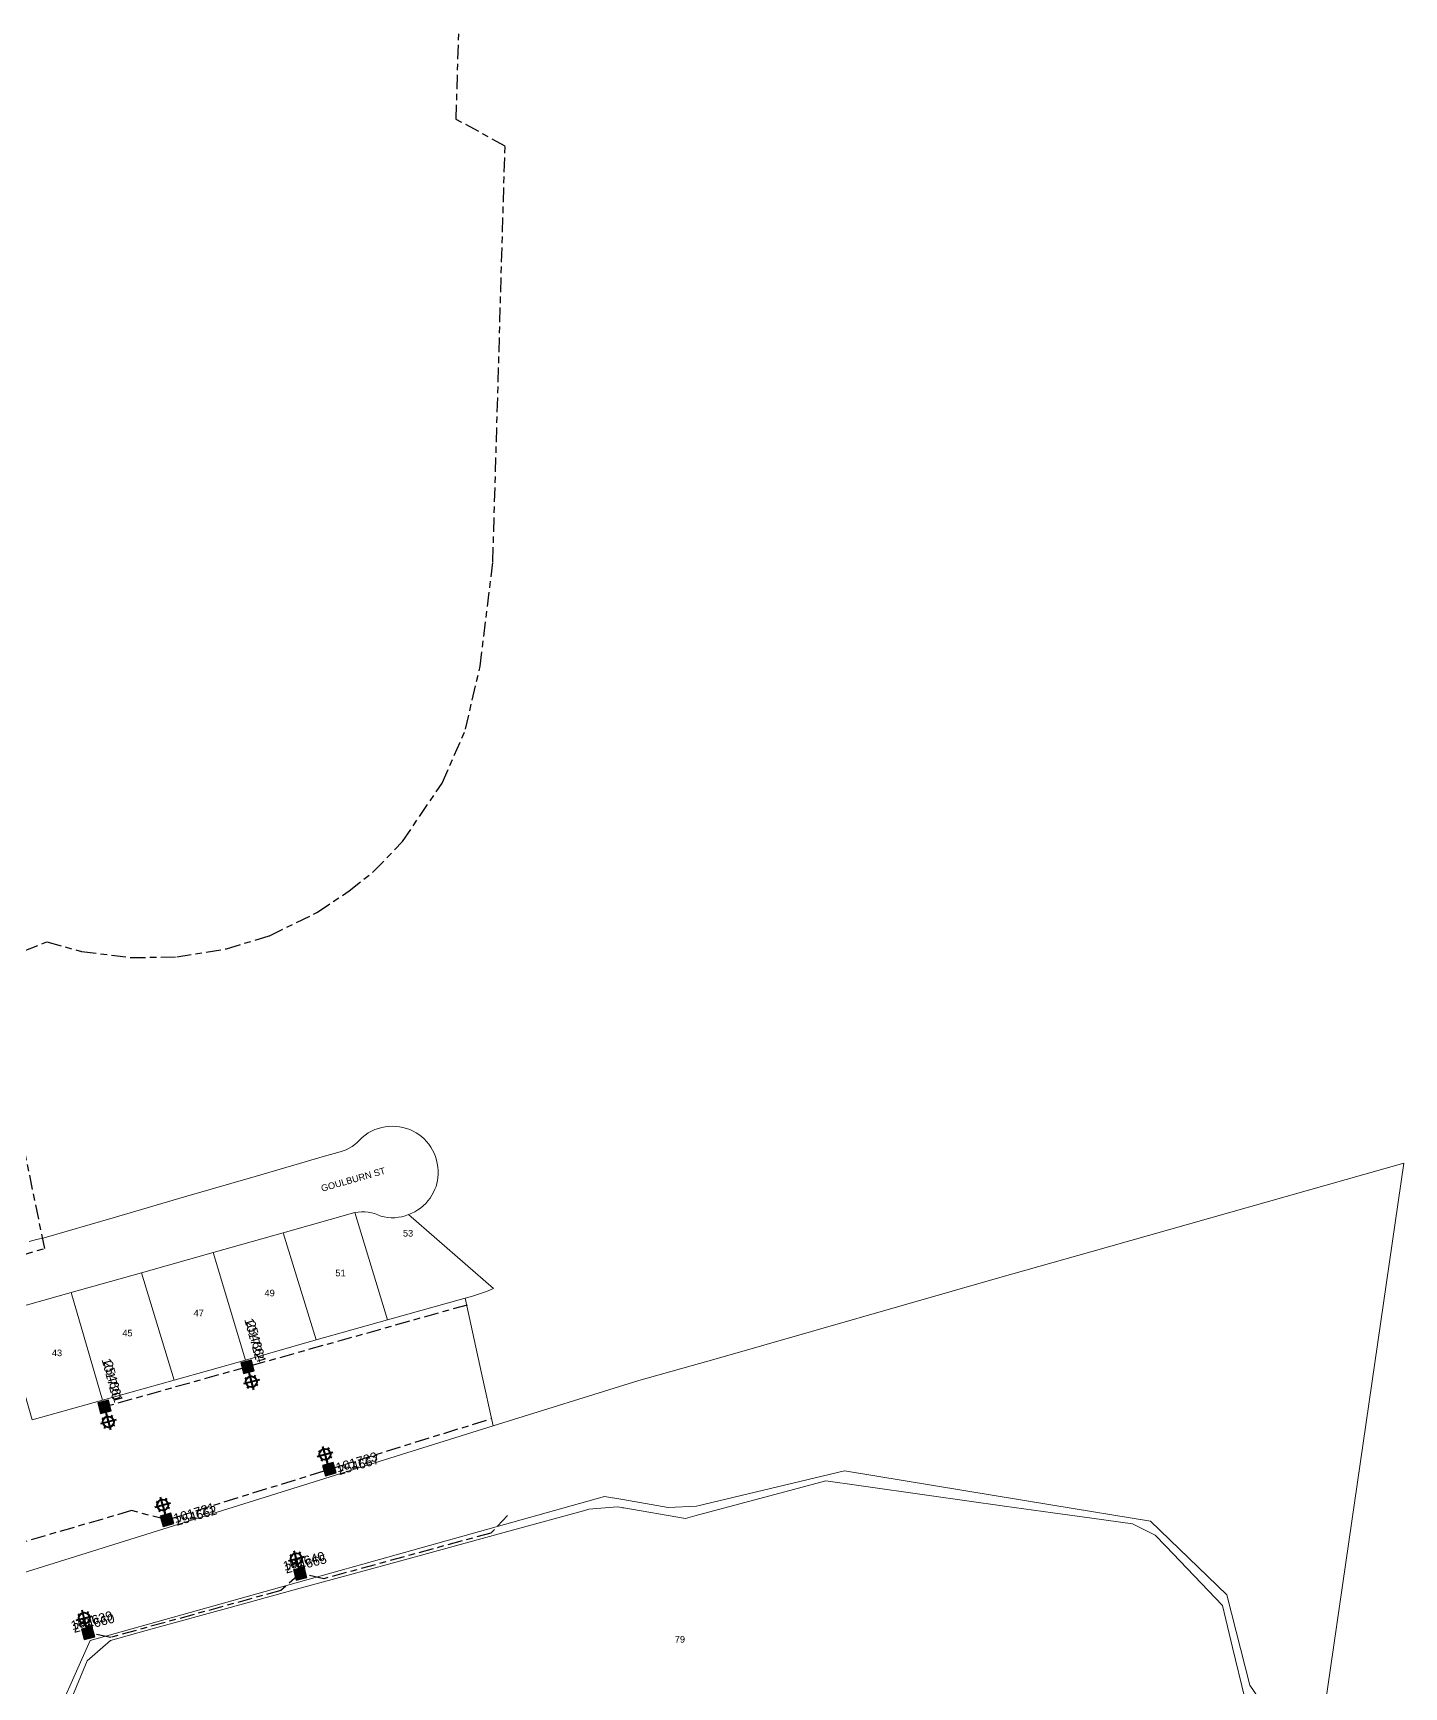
# Model space of a CAD drawing. Header units: metres. Extents: x 299140 to 300955, y 6226202 to 6227439.
# Drawn here: x 300579.9 to 300954.5, y 6226987.2 to 6227439.3 of the extents above; entities that cross this region are included whole.
import ezdxf
from ezdxf.enums import TextEntityAlignment as Align

# ---------------------------------------------------------------- set-up
doc = ezdxf.new("R2010")
doc.units = ezdxf.units.M
doc.linetypes.add('Cable Exist UG', pattern=[8.2, 4, -1.2, 1.8, -1.2])
doc.layers.get('0').update_dxf_attribs({"color": 6})
doc.layers.add('Cadastre Land Parcels_SP_EXT', color=9, linetype='Continuous', lineweight=5)
doc.layers.add('Cadastre Roads_SP_EXT', color=9, linetype='Continuous', lineweight=5)
for name, color, linetype in [('Equip_SP_SL_EXT', 7, 'Continuous'), ('Mains_HV_EXT', 7, 'Continuous'), ('Mains_SL_EXT', 7, 'Continuous'), ('SupportsUG_SP_LV_SL_EXT', 7, 'Continuous')]:
    doc.layers.add(name, color=color, linetype=linetype)
doc.styles.add('COLUMN_LABEL', font='arial.ttf')
doc.styles.add('iecARIAL', font='arial.ttf', dxfattribs={"height": 2})
doc.styles.add('POLE_LABEL', font='arial.ttf')
doc.styles.get("Standard").update_dxf_attribs({"font": 'arial.ttf'})

# ---------------------------------------------------------------- blocks, each defined once
blk = doc.blocks.new('COLUMN_EXT')
blk.add_hatch(color=256).paths.add_polyline_path([(-1.49, 1.48), (-1.49, -1.49), (1.48, -1.49), (1.48, 1.48)])
blk.add_lwpolyline([(-1.49, -1.49), (1.48, -1.49), (1.48, 1.48), (-1.49, 1.48)], close=True)
for tag, height, style, flags, p in [('STRUCTURE_PLANT_NUMBER', 0.2, 'POLE_LABEL', 9, (1.81, 0.03)), ('ASSET_NUM', 2.5, 'COLUMN_LABEL', 8, (2, 2)), ('STREET_CODE', 0.2, 'COLUMN_LABEL', 9, (1.81, -0.2))]:
    blk.add_attdef(tag, text='', height=height, dxfattribs=dict(style=style, flags=flags)).set_placement(p, align=Align.MIDDLE_LEFT)
at = {"flags": 1}
blk.add_attdef('Z', (1.81, -2.35), '', height=0.2, dxfattribs=at)
at = {"flags": 9}
for tag, p in [('COLUMN_TYPE', (1.81, -0.4)), ('OWNED_BY', (1.81, -0.6)), ('STATE', (1.81, -0.8)), ('USAGE', (1.81, -1)), ('STREETNAME', (1.81, -1.6)), ('SUBURB', (1.81, -1.8)), ('LEGEND', (1.81, -1.2)), ('LOCATION', (1.81, -1.4)), ('NOTES', (1.81, -2))]:
    blk.add_attdef(tag, text='', height=0.2, dxfattribs=at).set_placement(p, align=Align.MIDDLE_LEFT)
blk = doc.blocks.new('SL_LANTERN_EXT')
at = {"lineweight": 40}
for p, q in [((-1.46, 5.68), (-1.06, 5.28)), ((0, 1.97), (0, 6.47)), ((1.46, 5.68), (1.06, 5.28)), ((-2.25, 4.22), (2.25, 4.22)), ((-1.46, 2.76), (-1.06, 3.16)), ((0, 0), (0, 2.72)), ((1.46, 2.76), (1.06, 3.16))]:
    blk.add_line(p, q, dxfattribs=at)
blk.add_circle((0, 4.22), 1.5, dxfattribs=at)
at = {"style": 'iecARIAL', "flags": 8}
blk.add_attdef('ASSET_NUM', (1.5, 1.5), '', height=2.5, dxfattribs=at)
for tag, p, height, flags in [('OPERATING_VOLTAGE', (0.98, -1.65), 0.2, 9), ('ORIENTATION', (0.98, -1.85), 0.2, 9), ('OWNED_BY', (0.98, -2.05), 0.2, 9), ('STATE', (0.98, -2.25), 0.2, 9), ('CONSTRUCTED_VOLTAGE', (0.98, -0.65), 0.2, 9), ('CONTROL_TYPE', (0.98, -0.85), 0.2, 9), ('LANTERN_PURPOSE', (0.98, -1.05), 0.2, 9), ('LANTERN_TYPE', (0.98, -1.25), 0.2, 9), ('NO_PHASES', (0.98, -1.45), 0.2, 9), ('USAGE', (0.98, -2.45), 0.2, 9), ('CEXIST', (0.98, -2.65), 0.2, 9), ('CNEW', (0.98, -2.85), 0.2, 9), ('CNUMBER', (0.98, -3.05), 0.2, 9), ('CREMOVE', (0.98, -3.25), 0.2, 9), ('CREPLACE', (0.98, -3.45), 0.2, 9), ('LKINGHEIGHT', (0.98, -3.65), 0.2, 9), ('LBRACKET', (0.98, -3.85), 0.2, 9), ('LBRACKETVOCAB', (0.98, -4.05), 0.2, 9), ('LCATEGORY', (0.98, -4.25), 0.2, 9), ('LCHARGE1', (0.98, -4.45), 0.2, 9), ('LCHARGE1PERCENT', (0.98, -4.65), 0.2, 9), ('LNUMBER', (2.18, -3.25), 2.5, 8), ('LCHARGE2', (0.98, -4.85), 0.2, 9), ('LCHARGE2PERCENT', (0.98, -5.05), 0.2, 9), ('LCHARGE3', (0.98, -5.25), 0.2, 9), ('LCHARGE3PERCENT', (0.98, -5.45), 0.2, 9), ('LEXIST', (0.98, -5.65), 0.2, 9), ('LLAMP', (0.98, -5.85), 0.2, 9), ('LLAMPVOCAB', (0.98, -6.05), 0.2, 9), ('LMAST', (0.98, -6.25), 0.2, 9), ('LMASTVOCAB', (0.98, -6.45), 0.2, 9), ('LNEW', (0.98, -6.65), 0.2, 9), ('LANTNUMBER', (0.98, -6.85), 0.2, 9), ('LOUTREACH', (0.98, -7.25), 0.2, 9), ('LOUTREACHVOCAB', (0.98, -7.45), 0.2, 9), ('LRATECODE', (0.98, -7.65), 0.2, 9), ('LREMOVE', (0.98, -7.85), 0.2, 9), ('LREPLACE', (0.98, -8.05), 0.2, 9), ('LTYPE', (0.98, -8.25), 0.2, 9), ('LTYPEVOCAB', (0.98, -8.45), 0.2, 9), ('LEGEND', (0.98, -8.65), 0.2, 9), ('LOCATION', (0.98, -8.85), 0.2, 9), ('NOTES', (0.98, -9.05), 0.2, 9), ('STREETNAME', (0.98, -9.25), 0.2, 9), ('SUBURB', (0.98, -9.45), 0.2, 1)]:
    blk.add_attdef(tag, p, '', height=height, dxfattribs=dict(flags=flags))

msp = doc.modelspace()

# ---------------------------------------------------------------- linework, layer by layer
at = {"layer": 'Cadastre Land Parcels_SP_EXT', "linetype": 'Continuous'}
for points in [[(300918.24, 6226880.63), (300941.03, 6227037.52), (300954.55, 6227130.43), (300954.55, 6227130.43), (300868.98, 6227106.21), (300844.15, 6227099.12), (300766.6, 6227076.95), (300745.51, 6227071.02), (300705.67, 6227058.57), (300569.3, 6227015.97), (300449.63, 6226978.58)], [(300583.6, 6226973.1), (300595.51, 6226999.95), (300736.12, 6227039.32), (300741.12, 6227038.47), (300753.47, 6227036.32), (300761.22, 6227036.65), (300801.71, 6227046.34), (300858.63, 6227036.93), (300885.31, 6227032.5), (300906.18, 6227012.4), (300912.42, 6226987.69), (300928.02, 6226964.91)], [(300911.04, 6226984.19), (300907.73, 6226997.97), (300904.95, 6227009.5), (300889.51, 6227025.67), (300886.57, 6227028.69), (300880.41, 6227031.79), (300869.24, 6227033.35), (300858.64, 6227034.85), (300845.36, 6227036.69), (300824.78, 6227039.59), (300805.56, 6227042.26), (300796.57, 6227043.55), (300787.78, 6227041.2), (300760.8, 6227033.96), (300758.18, 6227033.25), (300741.39, 6227036.17), (300741.05, 6227036.23), (300740.82, 6227036.27), (300739.57, 6227036.49), (300731.85, 6227035.81), (300730.32, 6227035.38), (300710.92, 6227030.08), (300691.72, 6227024.81), (300672.41, 6227019.53), (300652.92, 6227014.24), (300633.81, 6227008.97), (300613.12, 6227003.27), (300601.08, 6226999.93), (300594.74, 6226994.35), (300585.54, 6226972.22)]]:
    msp.add_lwpolyline(points, dxfattribs=at)
for points in [[(300676.81, 6227087.55), (300667.83, 6227116.89), (300648.25, 6227111.4), (300657.33, 6227082.07), (300676.81, 6227087.55)], [(300682.55, 6227116.37), (300681.64, 6227116.04), (300680.7, 6227115.78), (300679.75, 6227115.6), (300678.79, 6227115.5), (300677.82, 6227115.49), (300676.85, 6227115.55), (300675.9, 6227115.7), (300674.95, 6227115.93), (300674.12, 6227116.3), (300673.26, 6227116.61), (300672.37, 6227116.84), (300671.47, 6227117), (300670.56, 6227117.09), (300669.65, 6227117.09), (300668.74, 6227117.03), (300667.83, 6227116.89), (300676.81, 6227087.55), (300698, 6227093.47), (300699.97, 6227094.03), (300701.92, 6227094.66), (300703.85, 6227095.36), (300705.75, 6227096.12), (300682.55, 6227116.37)], [(300657.33, 6227082.07), (300648.25, 6227111.4), (300629.15, 6227106.01), (300637.99, 6227076.57), (300657.33, 6227082.07)], [(300637.99, 6227076.57), (300629.15, 6227106.01), (300609.52, 6227100.45), (300618.5, 6227071.11), (300637.99, 6227076.57)], [(300618.5, 6227071.11), (300609.52, 6227100.45), (300590.33, 6227095.06), (300598.91, 6227065.61), (300618.5, 6227071.11)], [(300598.91, 6227065.61), (300590.33, 6227095.06), (300571.33, 6227089.69), (300579.71, 6227060.24), (300598.91, 6227065.61)]]:
    msp.add_lwpolyline(points, close=True, dxfattribs=at)
at = {"layer": 'Cadastre Roads_SP_EXT', "linetype": 'Continuous'}
for points in [[(300571.33, 6227089.69), (300590.33, 6227095.06), (300609.52, 6227100.45), (300629.15, 6227106.01), (300648.25, 6227111.4), (300667.83, 6227116.89), (300668.74, 6227117.03), (300669.65, 6227117.09), (300670.56, 6227117.09), (300671.47, 6227117), (300672.37, 6227116.84), (300673.26, 6227116.61), (300674.12, 6227116.3), (300674.95, 6227115.93), (300675.9, 6227115.7), (300676.85, 6227115.55), (300677.82, 6227115.49), (300678.79, 6227115.5), (300679.75, 6227115.6), (300680.7, 6227115.78), (300681.64, 6227116.04), (300682.55, 6227116.37), (300683.42, 6227116.72), (300684.26, 6227117.13), (300685.07, 6227117.61), (300685.83, 6227118.14), (300686.55, 6227118.74), (300687.22, 6227119.39), (300687.84, 6227120.09), (300688.41, 6227120.84), (300688.91, 6227121.63), (300689.34, 6227122.46), (300689.72, 6227123.3), (300690.04, 6227124.06), (300690.29, 6227124.83), (300690.46, 6227125.63), (300690.55, 6227126.43), (300690.63, 6227127.41), (300690.63, 6227128.38), (300690.55, 6227129.35), (300690.4, 6227130.31), (300690.18, 6227131.26), (300689.9, 6227132.19), (300689.54, 6227133.1), (300689.11, 6227133.97), (300688.62, 6227134.82), (300688.07, 6227135.62), (300687.45, 6227136.37), (300686.82, 6227137.04), (300686.12, 6227137.66), (300685.39, 6227138.22), (300684.62, 6227138.71), (300684.62, 6227138.71), (300683.76, 6227139.19), (300682.87, 6227139.59), (300681.95, 6227139.91), (300681.01, 6227140.17), (300680.06, 6227140.36), (300679.09, 6227140.47), (300678.12, 6227140.51), (300677.15, 6227140.47), (300676.18, 6227140.36), (300675.22, 6227140.18), (300674.29, 6227139.92), (300673.32, 6227139.58), (300672.39, 6227139.16), (300671.5, 6227138.66), (300670.66, 6227138.08), (300669.87, 6227137.44), (300669.15, 6227136.72), (300668.52, 6227136.07), (300667.83, 6227135.48), (300667.1, 6227134.95), (300666.33, 6227134.48), (300665.52, 6227134.09), (300664.67, 6227133.76), (300663.81, 6227133.51), (300659.61, 6227132.32), (300640.65, 6227126.77), (300621.32, 6227121.17), (300601.83, 6227115.5), (300582.94, 6227110.02), (300580.9, 6227109.51), (300578.89, 6227109)], [(300569.3, 6227015.97), (300705.67, 6227058.57), (300702.5, 6227073.02), (300698, 6227093.47), (300676.81, 6227087.55), (300657.33, 6227082.07), (300637.99, 6227076.57), (300618.5, 6227071.11), (300598.91, 6227065.61), (300579.71, 6227060.24)]]:
    msp.add_lwpolyline(points, dxfattribs=at)
at = {"layer": 'Mains_HV_EXT', "linetype": 'Cable Exist UG'}
for points in [[(300577.53, 6227188.42), (300583.71, 6227190.89), (300593.19, 6227188.28), (300606.68, 6227186.6), (300619.18, 6227186.8), (300632.77, 6227189.01), (300644.57, 6227192.58), (300657.67, 6227199.02), (300666.27, 6227204.83), (300672.98, 6227210.11), (300680.9, 6227218.34), (300691.74, 6227234.31), (300698.13, 6227249.01), (300702.08, 6227266.25), (300705.59, 6227294.75), (300708.9, 6227408.44), (300695.53, 6227415.75), (300696.27, 6227439.32)], [(300528.83, 6227091.17), (300583.11, 6227107.1), (300570.84, 6227166.89)]]:
    msp.add_lwpolyline(points, dxfattribs=at)
at = {"layer": 'Mains_SL_EXT', "linetype": 'Cable Exist UG'}
for points in [[(300698.54, 6227091.63), (300638.53, 6227074.74)], [(300638.53, 6227074.74), (300599.45, 6227063.78)], [(300660.9, 6227046.77), (300705.08, 6227060.57)], [(300616.54, 6227032.91), (300660.9, 6227046.77)], [(300616.54, 6227032.91), (300606.87, 6227035.42), (300549.57, 6227018.8)], [(300709.58, 6227034.07), (300705.06, 6227029.29), (300659.35, 6227016.81), (300652.94, 6227018.2)], [(300652.94, 6227018.2), (300647.62, 6227013.6), (300601.18, 6227000.77), (300594.97, 6227001.97)]]:
    msp.add_lwpolyline(points, dxfattribs=at)

# ---------------------------------------------------------------- block references
at = {"layer": 'Equip_SP_SL_EXT'}
ref = msp.add_blockref('SL_LANTERN_EXT', (300638.53, 6227074.74), dxfattribs=dict(at, rotation=194.464098700278))
ref.add_attrib('ASSET_NUM', '101722', dxfattribs={"layer": '0', "height": 2.5, "rotation": 285.574, "style": 'iecARIAL'}).set_placement((300640.03, 6227076.24), align=Align.BOTTOM_RIGHT)
ref = msp.add_blockref('SL_LANTERN_EXT', (300599.45, 6227063.78), dxfattribs=dict(at, rotation=194.4410894427908))
ref.add_attrib('ASSET_NUM', '101720', dxfattribs={"layer": '0', "height": 2.5, "rotation": 285.0938, "style": 'iecARIAL'}).set_placement((300600.95, 6227065.28), align=Align.BOTTOM_RIGHT)
ref = msp.add_blockref('SL_LANTERN_EXT', (300660.9, 6227046.77), dxfattribs=dict(at, rotation=16.23453176082742))
ref.add_attrib('ASSET_NUM', '101723', dxfattribs={"layer": '0', "height": 2.5, "rotation": 16.2343, "style": 'iecARIAL'}).set_placement((300662.4, 6227048.27), align=Align.TOP_LEFT)
ref = msp.add_blockref('SL_LANTERN_EXT', (300616.54, 6227032.91), dxfattribs=dict(at, rotation=16.23453176082742))
ref.add_attrib('ASSET_NUM', '101721', dxfattribs={"layer": '0', "height": 2.5, "rotation": 16.2343, "style": 'iecARIAL'}).set_placement((300618.04, 6227034.41), align=Align.TOP_LEFT)
ref = msp.add_blockref('SL_LANTERN_EXT', (300652.94, 6227018.2), dxfattribs=dict(at, rotation=14.52984590179062))
ref.add_attrib('ASSET_NUM', '101640', dxfattribs={"layer": '0', "height": 2.5, "rotation": 14.5293, "style": 'iecARIAL'}).set_placement((300654.44, 6227019.7), align=Align.BOTTOM_CENTER)
ref = msp.add_blockref('SL_LANTERN_EXT', (300594.97, 6227001.97), dxfattribs=dict(at, rotation=14.52984590179062))
ref.add_attrib('ASSET_NUM', '101639', dxfattribs={"layer": '0', "height": 2.5, "rotation": 14.5293, "style": 'iecARIAL'}).set_placement((300596.47, 6227003.47), align=Align.BOTTOM_CENTER)
at = {"layer": 'SupportsUG_SP_LV_SL_EXT'}
ref = msp.add_blockref('COLUMN_EXT', (300638.53, 6227074.74), dxfattribs=dict(at, rotation=194.464098700278))
ref.add_attrib('ASSET_NUM', '254664', dxfattribs={"layer": '0', "height": 2.5, "rotation": 285.574, "style": 'COLUMN_LABEL'}).set_placement((300640.53, 6227075.49), align=Align.BOTTOM_RIGHT)
ref = msp.add_blockref('COLUMN_EXT', (300599.45, 6227063.78), dxfattribs=dict(at, rotation=194.4410894427908))
ref.add_attrib('ASSET_NUM', '254661', dxfattribs={"layer": '0', "height": 2.5, "rotation": 285.0938, "style": 'COLUMN_LABEL'}).set_placement((300601.45, 6227064.53), align=Align.BOTTOM_RIGHT)
ref = msp.add_blockref('COLUMN_EXT', (300660.9, 6227046.77), dxfattribs=dict(at, rotation=16.23453176082742))
ref.add_attrib('ASSET_NUM', '254667', dxfattribs={"layer": '0', "height": 2.5, "rotation": 16.2343, "style": 'COLUMN_LABEL'}).set_placement((300662.9, 6227047.52), align=Align.TOP_LEFT)
ref = msp.add_blockref('COLUMN_EXT', (300616.54, 6227032.91), dxfattribs=dict(at, rotation=16.23453176082742))
ref.add_attrib('ASSET_NUM', '254662', dxfattribs={"layer": '0', "height": 2.5, "rotation": 16.2343, "style": 'COLUMN_LABEL'}).set_placement((300618.54, 6227033.66), align=Align.TOP_LEFT)
ref = msp.add_blockref('COLUMN_EXT', (300652.94, 6227018.2), dxfattribs=dict(at, rotation=14.52984590179062))
ref.add_attrib('ASSET_NUM', '254665', dxfattribs={"layer": '0', "height": 2.5, "rotation": 14.5293, "style": 'COLUMN_LABEL'}).set_placement((300654.94, 6227018.95), align=Align.BOTTOM_CENTER)
ref = msp.add_blockref('COLUMN_EXT', (300594.97, 6227001.97), dxfattribs=dict(at, rotation=14.52984590179062))
ref.add_attrib('ASSET_NUM', '254660', dxfattribs={"layer": '0', "height": 2.5, "rotation": 14.5293, "style": 'COLUMN_LABEL'}).set_placement((300596.97, 6227002.72), align=Align.BOTTOM_CENTER)

# ---------------------------------------------------------------- texts
at = {"layer": 'Cadastre Land Parcels_SP_EXT'}
for s, p in [('53', (300681.01, 6227110.35)), ('51', (300662.55, 6227099.48)), ('49', (300643.18, 6227094.01)), ('47', (300623.79, 6227088.54)), ('45', (300604.32, 6227083.06)), ('43', (300585.07, 6227077.65)), ('79', (300755.3, 6226999.34))]:
    msp.add_text(s, height=1.8, dxfattribs=at).set_placement(p)
at = {"layer": 'Cadastre Roads_SP_EXT'}
msp.add_text('GOULBURN ST', height=1.8, rotation=15.9215, dxfattribs=at).set_placement((300658.92, 6227122.59))

doc.saveas('drawing.dxf')
